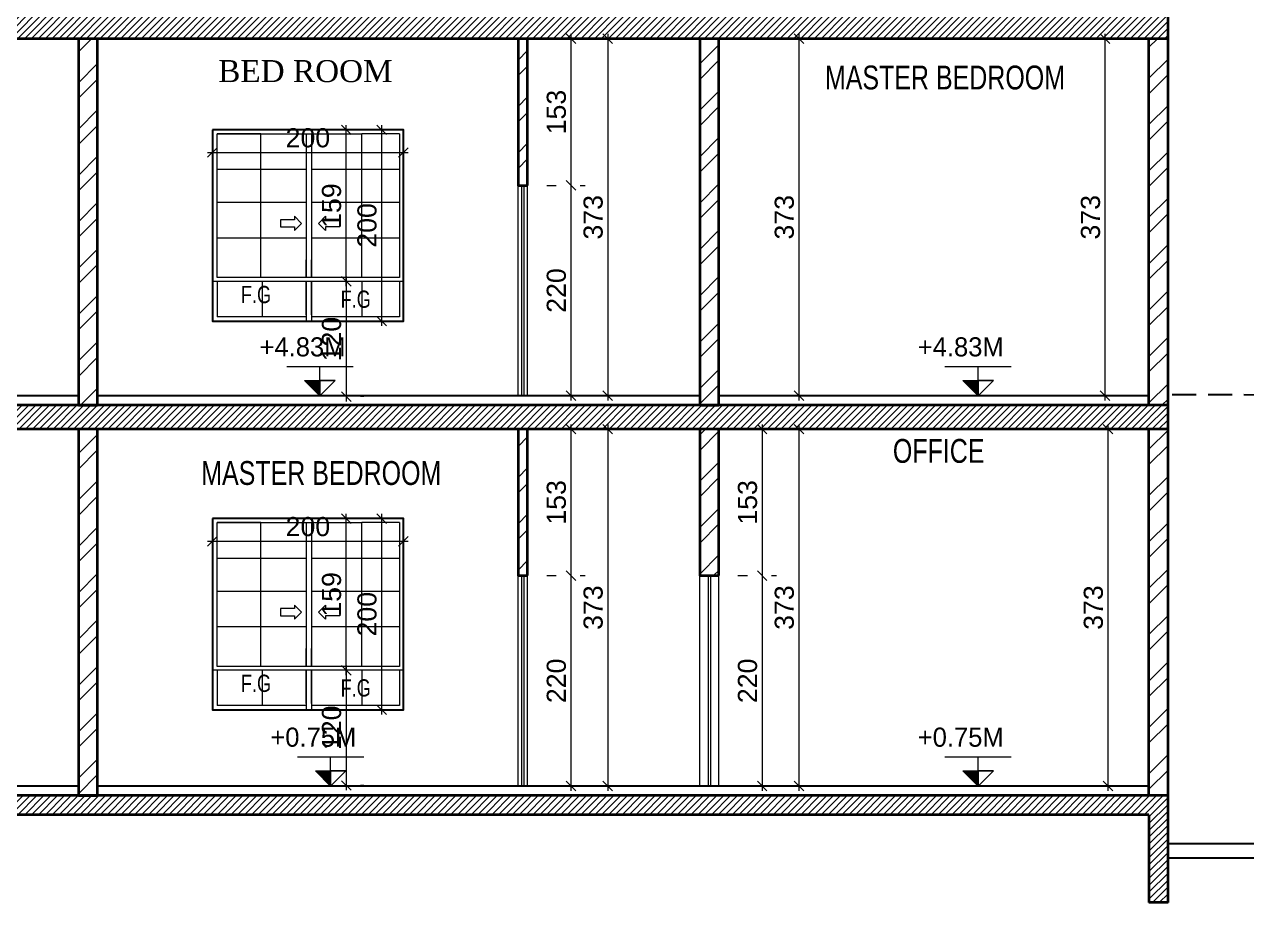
# Model space of a CAD drawing. Header units: millimetres. Extents: x -11627 to -10952, y 10244 to 10588.
# Drawn here: x -11099.62 to -11086.83, y 10456.59 to 10465.78 of the extents above; entities that cross this region are included whole.
import ezdxf

# ---------------------------------------------------------------- set-up
doc = ezdxf.new("R2010")
doc.units = ezdxf.units.MM
doc.header["$PDMODE"] = 35
doc.linetypes.add('DOT', pattern=[0.25, 0, -0.25])
doc.linetypes.add('HIDDEN', pattern=[0.375, 0.25, -0.125])
doc.layers.get('0').update_dxf_attribs({"lineweight": 5})
doc.layers.get('DEFPOINTS').update_dxf_attribs({"lineweight": 5})
for name, color, linetype in [('A-ARROW', 1, 'Continuous'), ('A-ELEV 01', 7, 'Continuous'), ('A-ELEV MOULDING', 15, 'Continuous'), ('A-ELEV WINDOW', 150, 'Continuous'), ('A-OUTER DIMENSION', 52, 'Continuous'), ('A-REFLECT UP', 8, 'HIDDEN'), ('A-ROAD', 43, 'Continuous')]:
    doc.layers.add(name, color=color, linetype=linetype)
for name, color, linetype, lineweight in [('A-GEN DIMS INTERNAL', 86, 'Continuous', 5), ('A-LEVEL TAG', 23, 'Continuous', 9), ('A-TEXT', 3, 'Continuous', 13), ('DOORS', 30, 'Continuous', 9), ('HATCH', 8, 'Continuous', 0), ('WALLS', 4, 'Continuous', 35)]:
    doc.layers.add(name, color=color, linetype=linetype, lineweight=lineweight)
doc.styles.add('EUROROMAN', font='eur_____.pfb', dxfattribs={"width": 0.8, "height": 0.2})
doc.styles.add('GROUND FLOOR XREF - option 3$0$STYLE1', font='arial.ttf', dxfattribs={"height": 0.2})
doc.styles.add('SIMPLEX', font='romans.shx', dxfattribs={"width": 0.75})
doc.styles.add('STYLE2', font='times.ttf', dxfattribs={"height": 0.25})
doc.dimstyles.new('D100', dxfattribs={"dimtxt": 0.2, "dimasz": 0.1, "dimexe": 0.18, "dimexo": 0.0625, "dimgap": 0.1, "dimtad": 1, "dimzin": 0, "dimdsep": 46, "dimtxsty": 'SIMPLEX', "dimblk": 'DOT1', "dimcen": 0.1, "dimse1": 1, "dimse2": 1, "dimclrd": 256, "dimclre": 256, "dimclrt": 256, "dimadec": 0, "dimazin": 0, "dimtfac": 5, "dimtix": 1, "dimtmove": 2, "dimatfit": 3, "dimfxl": 1, "dimtolj": 1, "dimtzin": 0, "dimlwd": -1, "dimlwe": -1, "dimarcsym": 0})
doc.dimstyles.new('DIM 100', dxfattribs={"dimtxt": 0.2, "dimasz": 0.1, "dimexe": 0.15, "dimexo": 0.2, "dimgap": 0.05, "dimtad": 1, "dimdec": 0, "dimlfac": 100, "dimzin": 1, "dimdsep": 46, "dimtxsty": 'GROUND FLOOR XREF - option 3$0$STYLE1', "dimblk": 'OBLIQUE', "dimcen": 0.02, "dimdle": 0.05, "dimclrd": 256, "dimclre": 6, "dimclrt": 3, "dimadec": 1, "dimazin": 0, "dimtfac": 0.9, "dimtdec": 0, "dimtix": 1, "dimtofl": 0, "dimtmove": 2, "dimatfit": 3, "dimldrblk": 'ARCHTICK', "dimfxl": 1, "dimtolj": 1, "dimtzin": 12, "dimlwd": -1, "dimlwe": -1, "dimarcsym": 0})

# ---------------------------------------------------------------- blocks, each defined once
blk = doc.blocks.new('DOT1')
at = {"color": 0}
for p, q in [((0, -2), (0, 2)), ((-2, 0), (2, 0))]:
    blk.add_line(p, q, dxfattribs=at)
blk.add_circle((0, 0), 0.54, dxfattribs=at)
blk = doc.blocks.new('*D329')
at = {"layer": 'A-OUTER DIMENSION', "transparency": 16777216}
blk.add_line((-11083.047, 10470.624), (-11083.047, 10457.163), dxfattribs=at)
at = {"layer": 'DEFPOINTS', "color": 0, "transparency": 16777216}
for p in [(-11089.021, 10470.724, 0), (-11086.694, 10457.063), (-11083.047, 10457.063)]:
    blk.add_point(p, dxfattribs=at)
at = {"layer": 'A-OUTER DIMENSION', "transparency": 16777216, "xscale": 0.1, "yscale": 0.1, "zscale": 0.1}
for p, rotation in [((-11083.047, 10470.724), 90), ((-11083.047, 10457.063), 270)]:
    blk.add_blockref('DOT1', p, dxfattribs=dict(at, rotation=rotation))
at = {"layer": 'A-OUTER DIMENSION', "transparency": 16777216, "insert": (-11082.826, 10464.284), "char_height": 0.2, "attachment_point": 5, "rotation": 90, "style": 'SIMPLEX'}
blk.add_mtext('\\A1;13.66', dxfattribs=at)
blk = doc.blocks.new('_Oblique')
at = {"color": 0, "linetype": 'ByBlock', "lineweight": -2}
blk.add_line((-0.5, -0.5), (0.5, 0.5), dxfattribs=at)
blk = doc.blocks.new('*D338')
at = {"layer": 'A-GEN DIMS INTERNAL', "transparency": 16777216}
blk.add_line((-11088.28, 10461.595), (-11088.28, 10457.763), dxfattribs=at)
at = {"layer": 'A-GEN DIMS INTERNAL', "color": 6, "linetype": 'DOT', "transparency": 16777216}
for p, q in [((-11088.369, 10461.545), (-11088.43, 10461.545)), ((-11088.369, 10457.813), (-11088.43, 10457.813))]:
    blk.add_line(p, q, dxfattribs=at)
at = {"layer": 'DEFPOINTS', "color": 0, "transparency": 16777216}
for p in [(-11088.169, 10461.545, 0.02), (-11088.28, 10457.813), (-11088.169, 10457.813, 0.027)]:
    blk.add_point(p, dxfattribs=at)
at = {"layer": 'A-GEN DIMS INTERNAL', "transparency": 16777216, "xscale": 0.1, "yscale": 0.1, "zscale": 0.1}
for p, rotation in [((-11088.28, 10461.545), 90), ((-11088.28, 10457.813), 270)]:
    blk.add_blockref('_Oblique', p, dxfattribs=dict(at, rotation=rotation))
at = {"layer": 'A-GEN DIMS INTERNAL', "color": 3, "transparency": 16777216, "insert": (-11088.432, 10459.679), "char_height": 0.2, "attachment_point": 5, "rotation": 90, "style": 'GROUND FLOOR XREF - option 3$0$STYLE1'}
blk.add_mtext('\\A1;373', dxfattribs=at)
blk = doc.blocks.new('_ArchTick')
at = {"color": 0, "linetype": 'ByBlock', "const_width": 0.15}
blk.add_lwpolyline([(-0.5, -0.5), (0.5, 0.5)], dxfattribs=at)
blk = doc.blocks.new('LVL')
for p, q in [((-0.627, 0.301), (0.066, 0.301)), ((-0.28, 0), (-0.28, 0.301)), ((-0.121, 0.159), (-0.44, 0.159)), ((-0.28, 0), (-0.44, 0.159)), ((-0.28, 0), (-0.121, 0.159))]:
    blk.add_line(p, q)
blk.add_lwpolyline([(-0.44, 0.159), (-0.28, 0.159), (-0.28, 0), (-0.44, 0.159)])
blk.add_solid([(-0.121, 0.159), (-0.28, 0.159), (-0.28, 0)])
blk = doc.blocks.new('*D339')
at = {"layer": 'A-GEN DIMS INTERNAL', "color": 6, "linetype": 'DOT', "transparency": 16777216}
for p, q in [((-11088.051, 10465.628), (-11088.46, 10465.628)), ((-11088.051, 10461.895), (-11088.46, 10461.895))]:
    blk.add_line(p, q, dxfattribs=at)
at = {"layer": 'A-GEN DIMS INTERNAL', "transparency": 16777216}
blk.add_line((-11088.31, 10461.845), (-11088.31, 10465.678), dxfattribs=at)
at = {"layer": 'DEFPOINTS', "color": 0, "transparency": 16777216}
for p in [(-11088.31, 10465.628), (-11087.851, 10465.628, -0.013), (-11087.851, 10461.895, -0.006)]:
    blk.add_point(p, dxfattribs=at)
at = {"layer": 'A-GEN DIMS INTERNAL', "transparency": 16777216, "xscale": 0.1, "yscale": 0.1, "zscale": 0.1}
for p, rotation in [((-11088.31, 10465.628), 90), ((-11088.31, 10461.895), 270)]:
    blk.add_blockref('_Oblique', p, dxfattribs=dict(at, rotation=rotation))
at = {"layer": 'A-GEN DIMS INTERNAL', "color": 3, "transparency": 16777216, "insert": (-11088.462, 10463.761), "char_height": 0.2, "attachment_point": 5, "rotation": 90, "style": 'GROUND FLOOR XREF - option 3$0$STYLE1'}
blk.add_mtext('\\A1;373', dxfattribs=at)
blk = doc.blocks.new('*D340')
at = {"layer": 'A-GEN DIMS INTERNAL', "transparency": 16777216}
blk.add_line((-11093.898, 10461.595), (-11093.898, 10459.963), dxfattribs=at)
at = {"layer": 'A-GEN DIMS INTERNAL', "color": 6, "linetype": 'DOT', "transparency": 16777216}
for p, q in [((-11094.151, 10461.545), (-11093.748, 10461.545)), ((-11094.151, 10460.013), (-11093.748, 10460.013))]:
    blk.add_line(p, q, dxfattribs=at)
at = {"layer": 'DEFPOINTS', "color": 0, "transparency": 16777216}
for p in [(-11094.351, 10461.545), (-11094.351, 10460.013), (-11093.898, 10460.013)]:
    blk.add_point(p, dxfattribs=at)
at = {"layer": 'A-GEN DIMS INTERNAL', "transparency": 16777216, "xscale": 0.1, "yscale": 0.1, "zscale": 0.1}
for p, rotation in [((-11093.898, 10461.545), 90), ((-11093.898, 10460.013), 270)]:
    blk.add_blockref('_Oblique', p, dxfattribs=dict(at, rotation=rotation))
at = {"layer": 'A-GEN DIMS INTERNAL', "color": 3, "transparency": 16777216, "insert": (-11094.05, 10460.779), "char_height": 0.2, "attachment_point": 5, "rotation": 90, "style": 'GROUND FLOOR XREF - option 3$0$STYLE1'}
blk.add_mtext('\\A1;153', dxfattribs=at)
blk = doc.blocks.new('*D341')
at = {"layer": 'A-GEN DIMS INTERNAL', "transparency": 16777216}
blk.add_line((-11093.898, 10460.063), (-11093.898, 10457.763), dxfattribs=at)
at = {"layer": 'A-GEN DIMS INTERNAL', "color": 6, "linetype": 'DOT', "transparency": 16777216}
for p, q in [((-11094.151, 10460.013), (-11093.748, 10460.013)), ((-11094.151, 10457.813), (-11093.748, 10457.813))]:
    blk.add_line(p, q, dxfattribs=at)
at = {"layer": 'DEFPOINTS', "color": 0, "transparency": 16777216}
for p in [(-11094.351, 10460.013), (-11094.351, 10457.813), (-11093.898, 10457.813)]:
    blk.add_point(p, dxfattribs=at)
at = {"layer": 'A-GEN DIMS INTERNAL', "transparency": 16777216, "xscale": 0.1, "yscale": 0.1, "zscale": 0.1}
for p, rotation in [((-11093.898, 10460.013), 90), ((-11093.898, 10457.813), 270)]:
    blk.add_blockref('_Oblique', p, dxfattribs=dict(at, rotation=rotation))
at = {"layer": 'A-GEN DIMS INTERNAL', "color": 3, "transparency": 16777216, "insert": (-11094.05, 10458.913), "char_height": 0.2, "attachment_point": 5, "rotation": 90, "style": 'GROUND FLOOR XREF - option 3$0$STYLE1'}
blk.add_mtext('\\A1;220', dxfattribs=at)
blk = doc.blocks.new('*D342')
at = {"layer": 'A-GEN DIMS INTERNAL', "transparency": 16777216}
blk.add_line((-11093.513, 10461.595), (-11093.513, 10457.763), dxfattribs=at)
at = {"layer": 'A-GEN DIMS INTERNAL', "color": 6, "linetype": 'DOT', "transparency": 16777216}
for p, q in [((-11093.621, 10461.545), (-11093.663, 10461.545)), ((-11093.621, 10457.813), (-11093.663, 10457.813))]:
    blk.add_line(p, q, dxfattribs=at)
at = {"layer": 'DEFPOINTS', "color": 0, "transparency": 16777216}
for p in [(-11093.421, 10461.545, -0.013), (-11093.513, 10457.813), (-11093.421, 10457.813, -0.006)]:
    blk.add_point(p, dxfattribs=at)
at = {"layer": 'A-GEN DIMS INTERNAL', "transparency": 16777216, "xscale": 0.1, "yscale": 0.1, "zscale": 0.1}
for p, rotation in [((-11093.513, 10461.545), 90), ((-11093.513, 10457.813), 270)]:
    blk.add_blockref('_Oblique', p, dxfattribs=dict(at, rotation=rotation))
at = {"layer": 'A-GEN DIMS INTERNAL', "color": 3, "transparency": 16777216, "insert": (-11093.665, 10459.679), "char_height": 0.2, "attachment_point": 5, "rotation": 90, "style": 'GROUND FLOOR XREF - option 3$0$STYLE1'}
blk.add_mtext('\\A1;373', dxfattribs=at)
blk = doc.blocks.new('*D349')
at = {"layer": 'A-GEN DIMS INTERNAL', "color": 6, "linetype": 'DOT', "transparency": 16777216}
for p, q in [((-11094.151, 10465.628), (-11093.748, 10465.628)), ((-11094.151, 10464.095), (-11093.748, 10464.095))]:
    blk.add_line(p, q, dxfattribs=at)
at = {"layer": 'A-GEN DIMS INTERNAL', "transparency": 16777216}
blk.add_line((-11093.898, 10465.678), (-11093.898, 10464.045), dxfattribs=at)
at = {"layer": 'DEFPOINTS', "color": 0, "transparency": 16777216}
for p in [(-11094.351, 10465.628), (-11094.351, 10464.095), (-11093.898, 10464.095)]:
    blk.add_point(p, dxfattribs=at)
at = {"layer": 'A-GEN DIMS INTERNAL', "transparency": 16777216, "xscale": 0.1, "yscale": 0.1, "zscale": 0.1}
for p, rotation in [((-11093.898, 10465.628), 90), ((-11093.898, 10464.095), 270)]:
    blk.add_blockref('_Oblique', p, dxfattribs=dict(at, rotation=rotation))
at = {"layer": 'A-GEN DIMS INTERNAL', "color": 3, "transparency": 16777216, "insert": (-11094.05, 10464.861), "char_height": 0.2, "attachment_point": 5, "rotation": 90, "style": 'GROUND FLOOR XREF - option 3$0$STYLE1'}
blk.add_mtext('\\A1;153', dxfattribs=at)
blk = doc.blocks.new('*D350')
at = {"layer": 'A-GEN DIMS INTERNAL', "transparency": 16777216}
blk.add_line((-11093.898, 10464.145), (-11093.898, 10461.845), dxfattribs=at)
at = {"layer": 'A-GEN DIMS INTERNAL', "color": 6, "linetype": 'DOT', "transparency": 16777216}
for p, q in [((-11094.151, 10464.095), (-11093.748, 10464.095)), ((-11094.151, 10461.895), (-11093.748, 10461.895))]:
    blk.add_line(p, q, dxfattribs=at)
at = {"layer": 'DEFPOINTS', "color": 0, "transparency": 16777216}
for p in [(-11094.351, 10464.095), (-11094.351, 10461.895), (-11093.898, 10461.895)]:
    blk.add_point(p, dxfattribs=at)
at = {"layer": 'A-GEN DIMS INTERNAL', "transparency": 16777216, "xscale": 0.1, "yscale": 0.1, "zscale": 0.1}
for p, rotation in [((-11093.898, 10464.095), 90), ((-11093.898, 10461.895), 270)]:
    blk.add_blockref('_Oblique', p, dxfattribs=dict(at, rotation=rotation))
at = {"layer": 'A-GEN DIMS INTERNAL', "color": 3, "transparency": 16777216, "insert": (-11094.05, 10462.995), "char_height": 0.2, "attachment_point": 5, "rotation": 90, "style": 'GROUND FLOOR XREF - option 3$0$STYLE1'}
blk.add_mtext('\\A1;220', dxfattribs=at)
blk = doc.blocks.new('*D351')
at = {"layer": 'A-GEN DIMS INTERNAL', "color": 6, "linetype": 'DOT', "transparency": 16777216}
for p, q in [((-11093.621, 10465.628), (-11093.663, 10465.628)), ((-11093.621, 10461.895), (-11093.663, 10461.895))]:
    blk.add_line(p, q, dxfattribs=at)
at = {"layer": 'A-GEN DIMS INTERNAL', "transparency": 16777216}
blk.add_line((-11093.513, 10465.678), (-11093.513, 10461.845), dxfattribs=at)
at = {"layer": 'DEFPOINTS', "color": 0, "transparency": 16777216}
for p in [(-11093.421, 10465.628, -0.013), (-11093.513, 10461.895), (-11093.421, 10461.895, -0.006)]:
    blk.add_point(p, dxfattribs=at)
at = {"layer": 'A-GEN DIMS INTERNAL', "transparency": 16777216, "xscale": 0.1, "yscale": 0.1, "zscale": 0.1}
for p, rotation in [((-11093.513, 10465.628), 90), ((-11093.513, 10461.895), 270)]:
    blk.add_blockref('_Oblique', p, dxfattribs=dict(at, rotation=rotation))
at = {"layer": 'A-GEN DIMS INTERNAL', "color": 3, "transparency": 16777216, "insert": (-11093.665, 10463.761), "char_height": 0.2, "attachment_point": 5, "rotation": 90, "style": 'GROUND FLOOR XREF - option 3$0$STYLE1'}
blk.add_mtext('\\A1;373', dxfattribs=at)
blk = doc.blocks.new('*D352')
at = {"layer": 'A-GEN DIMS INTERNAL', "transparency": 16777216}
blk.add_line((-11091.898, 10461.595), (-11091.898, 10459.963), dxfattribs=at)
at = {"layer": 'A-GEN DIMS INTERNAL', "color": 6, "linetype": 'DOT', "transparency": 16777216}
for p, q in [((-11092.151, 10461.545), (-11091.748, 10461.545)), ((-11092.151, 10460.013), (-11091.748, 10460.013))]:
    blk.add_line(p, q, dxfattribs=at)
at = {"layer": 'DEFPOINTS', "color": 0, "transparency": 16777216}
for p in [(-11092.351, 10461.545), (-11092.351, 10460.013), (-11091.898, 10460.013)]:
    blk.add_point(p, dxfattribs=at)
at = {"layer": 'A-GEN DIMS INTERNAL', "transparency": 16777216, "xscale": 0.1, "yscale": 0.1, "zscale": 0.1}
for p, rotation in [((-11091.898, 10461.545), 90), ((-11091.898, 10460.013), 270)]:
    blk.add_blockref('_Oblique', p, dxfattribs=dict(at, rotation=rotation))
at = {"layer": 'A-GEN DIMS INTERNAL', "color": 3, "transparency": 16777216, "insert": (-11092.05, 10460.779), "char_height": 0.2, "attachment_point": 5, "rotation": 90, "style": 'GROUND FLOOR XREF - option 3$0$STYLE1'}
blk.add_mtext('\\A1;153', dxfattribs=at)
blk = doc.blocks.new('*D353')
at = {"layer": 'A-GEN DIMS INTERNAL', "transparency": 16777216}
blk.add_line((-11091.898, 10460.063), (-11091.898, 10457.763), dxfattribs=at)
at = {"layer": 'A-GEN DIMS INTERNAL', "color": 6, "linetype": 'DOT', "transparency": 16777216}
for p, q in [((-11092.151, 10460.013), (-11091.748, 10460.013)), ((-11092.151, 10457.813), (-11091.748, 10457.813))]:
    blk.add_line(p, q, dxfattribs=at)
at = {"layer": 'DEFPOINTS', "color": 0, "transparency": 16777216}
for p in [(-11092.351, 10460.013), (-11092.351, 10457.813), (-11091.898, 10457.813)]:
    blk.add_point(p, dxfattribs=at)
at = {"layer": 'A-GEN DIMS INTERNAL', "transparency": 16777216, "xscale": 0.1, "yscale": 0.1, "zscale": 0.1}
for p, rotation in [((-11091.898, 10460.013), 90), ((-11091.898, 10457.813), 270)]:
    blk.add_blockref('_Oblique', p, dxfattribs=dict(at, rotation=rotation))
at = {"layer": 'A-GEN DIMS INTERNAL', "color": 3, "transparency": 16777216, "insert": (-11092.05, 10458.913), "char_height": 0.2, "attachment_point": 5, "rotation": 90, "style": 'GROUND FLOOR XREF - option 3$0$STYLE1'}
blk.add_mtext('\\A1;220', dxfattribs=at)
blk = doc.blocks.new('*D354')
at = {"layer": 'A-GEN DIMS INTERNAL', "transparency": 16777216}
blk.add_line((-11091.513, 10461.595), (-11091.513, 10457.763), dxfattribs=at)
at = {"layer": 'A-GEN DIMS INTERNAL', "color": 6, "linetype": 'DOT', "transparency": 16777216}
for p, q in [((-11091.621, 10461.545), (-11091.663, 10461.545)), ((-11091.621, 10457.813), (-11091.663, 10457.813))]:
    blk.add_line(p, q, dxfattribs=at)
at = {"layer": 'DEFPOINTS', "color": 0, "transparency": 16777216}
for p in [(-11091.421, 10461.545, -0.013), (-11091.513, 10457.813), (-11091.421, 10457.813, -0.006)]:
    blk.add_point(p, dxfattribs=at)
at = {"layer": 'A-GEN DIMS INTERNAL', "transparency": 16777216, "xscale": 0.1, "yscale": 0.1, "zscale": 0.1}
for p, rotation in [((-11091.513, 10461.545), 90), ((-11091.513, 10457.813), 270)]:
    blk.add_blockref('_Oblique', p, dxfattribs=dict(at, rotation=rotation))
at = {"layer": 'A-GEN DIMS INTERNAL', "color": 3, "transparency": 16777216, "insert": (-11091.665, 10459.679), "char_height": 0.2, "attachment_point": 5, "rotation": 90, "style": 'GROUND FLOOR XREF - option 3$0$STYLE1'}
blk.add_mtext('\\A1;373', dxfattribs=at)
blk = doc.blocks.new('*D355')
at = {"layer": 'A-GEN DIMS INTERNAL', "color": 6, "linetype": 'DOT', "transparency": 16777216}
for p, q in [((-11091.621, 10465.628), (-11091.663, 10465.628)), ((-11091.621, 10461.895), (-11091.663, 10461.895))]:
    blk.add_line(p, q, dxfattribs=at)
at = {"layer": 'A-GEN DIMS INTERNAL', "transparency": 16777216}
blk.add_line((-11091.513, 10465.678), (-11091.513, 10461.845), dxfattribs=at)
at = {"layer": 'DEFPOINTS', "color": 0, "transparency": 16777216}
for p in [(-11091.421, 10465.628, -0.013), (-11091.513, 10461.895), (-11091.421, 10461.895, -0.006)]:
    blk.add_point(p, dxfattribs=at)
at = {"layer": 'A-GEN DIMS INTERNAL', "transparency": 16777216, "xscale": 0.1, "yscale": 0.1, "zscale": 0.1}
for p, rotation in [((-11091.513, 10465.628), 90), ((-11091.513, 10461.895), 270)]:
    blk.add_blockref('_Oblique', p, dxfattribs=dict(at, rotation=rotation))
at = {"layer": 'A-GEN DIMS INTERNAL', "color": 3, "transparency": 16777216, "insert": (-11091.665, 10463.761), "char_height": 0.2, "attachment_point": 5, "rotation": 90, "style": 'GROUND FLOOR XREF - option 3$0$STYLE1'}
blk.add_mtext('\\A1;373', dxfattribs=at)
blk = doc.blocks.new('*D378')
at = {"layer": 'A-GEN DIMS INTERNAL', "color": 6, "linetype": 'DOT', "transparency": 16777216}
for p, q in [((-11095.851, 10464.676), (-11096.029, 10464.676)), ((-11095.851, 10462.675), (-11096.029, 10462.675))]:
    blk.add_line(p, q, dxfattribs=at)
at = {"layer": 'A-GEN DIMS INTERNAL', "transparency": 16777216}
blk.add_line((-11095.879, 10464.726), (-11095.879, 10462.625), dxfattribs=at)
at = {"layer": 'DEFPOINTS', "color": 0, "transparency": 16777216}
for p in [(-11095.651, 10464.676, 5.556), (-11095.879, 10462.675), (-11095.651, 10462.675, 5.556)]:
    blk.add_point(p, dxfattribs=at)
at = {"layer": 'A-GEN DIMS INTERNAL', "transparency": 16777216, "xscale": 0.1, "yscale": 0.1, "zscale": 0.1}
for p, rotation in [((-11095.879, 10464.676), 90), ((-11095.879, 10462.675), 270)]:
    blk.add_blockref('_Oblique', p, dxfattribs=dict(at, rotation=rotation))
at = {"layer": 'A-GEN DIMS INTERNAL', "color": 3, "transparency": 16777216, "insert": (-11096.031, 10463.676), "char_height": 0.2, "attachment_point": 5, "rotation": 90, "style": 'GROUND FLOOR XREF - option 3$0$STYLE1'}
blk.add_mtext('\\A1;200', dxfattribs=at)
blk = doc.blocks.new('*D379')
at = {"layer": 'A-GEN DIMS INTERNAL', "transparency": 16777216}
blk.add_line((-11096.249, 10463.14), (-11096.249, 10461.835), dxfattribs=at)
at = {"layer": 'A-GEN DIMS INTERNAL', "color": 6, "linetype": 'DOT', "transparency": 16777216}
for p, q in [((-11096.068, 10463.09), (-11096.099, 10463.09)), ((-11096.065, 10461.885), (-11096.099, 10461.885))]:
    blk.add_line(p, q, dxfattribs=at)
at = {"layer": 'DEFPOINTS', "color": 0, "transparency": 16777216}
for p in [(-11096.268, 10463.09, 5.556), (-11096.265, 10461.885, -0.006), (-11096.249, 10461.885)]:
    blk.add_point(p, dxfattribs=at)
at = {"layer": 'A-GEN DIMS INTERNAL', "transparency": 16777216, "xscale": 0.1, "yscale": 0.1, "zscale": 0.1}
for p, rotation in [((-11096.249, 10463.09), 90), ((-11096.249, 10461.885), 270)]:
    blk.add_blockref('_Oblique', p, dxfattribs=dict(at, rotation=rotation))
at = {"layer": 'A-GEN DIMS INTERNAL', "color": 3, "transparency": 16777216, "insert": (-11096.402, 10462.487), "char_height": 0.2, "attachment_point": 5, "rotation": 90, "style": 'GROUND FLOOR XREF - option 3$0$STYLE1'}
blk.add_mtext('\\A1;120', dxfattribs=at)
blk = doc.blocks.new('*D368')
at = {"layer": 'A-GEN DIMS INTERNAL', "transparency": 16777216}
blk.add_line((-11097.699, 10464.439), (-11095.601, 10464.439), dxfattribs=at)
at = {"layer": 'A-GEN DIMS INTERNAL', "color": 6, "linetype": 'DOT', "transparency": 16777216}
for p, q in [((-11097.649, 10464.476), (-11097.649, 10464.289)), ((-11095.651, 10464.476), (-11095.651, 10464.289))]:
    blk.add_line(p, q, dxfattribs=at)
at = {"layer": 'DEFPOINTS', "color": 0, "transparency": 16777216}
for p in [(-11097.649, 10464.676), (-11095.651, 10464.676), (-11095.651, 10464.439)]:
    blk.add_point(p, dxfattribs=at)
at = {"layer": 'A-GEN DIMS INTERNAL', "transparency": 16777216, "xscale": 0.1, "yscale": 0.1, "zscale": 0.1, "rotation": 180}
blk.add_blockref('_Oblique', (-11097.649, 10464.439), dxfattribs=at)
at = {"layer": 'A-GEN DIMS INTERNAL', "transparency": 16777216, "xscale": 0.1, "yscale": 0.1, "zscale": 0.1}
blk.add_blockref('_Oblique', (-11095.651, 10464.439), dxfattribs=at)
at = {"layer": 'A-GEN DIMS INTERNAL', "color": 3, "transparency": 16777216, "insert": (-11096.65, 10464.591), "char_height": 0.2, "attachment_point": 5, "style": 'GROUND FLOOR XREF - option 3$0$STYLE1'}
blk.add_mtext('\\A1;200', dxfattribs=at)
blk = doc.blocks.new('*D369')
at = {"layer": 'A-GEN DIMS INTERNAL', "transparency": 16777216}
blk.add_line((-11096.249, 10463.04), (-11096.249, 10464.726), dxfattribs=at)
at = {"layer": 'A-GEN DIMS INTERNAL', "color": 6, "linetype": 'DOT', "transparency": 16777216}
for p, q in [((-11096.049, 10464.676), (-11096.099, 10464.676)), ((-11096.049, 10463.09), (-11096.099, 10463.09))]:
    blk.add_line(p, q, dxfattribs=at)
at = {"layer": 'DEFPOINTS', "color": 0, "transparency": 16777216}
for p in [(-11096.249, 10464.676), (-11096.249, 10464.676), (-11096.249, 10463.09, -5.556)]:
    blk.add_point(p, dxfattribs=at)
at = {"layer": 'A-GEN DIMS INTERNAL', "transparency": 16777216, "xscale": 0.1, "yscale": 0.1, "zscale": 0.1}
for p, rotation in [((-11096.249, 10464.676), 90), ((-11096.249, 10463.09), 270)]:
    blk.add_blockref('_Oblique', p, dxfattribs=dict(at, rotation=rotation))
at = {"layer": 'A-GEN DIMS INTERNAL', "color": 3, "transparency": 16777216, "insert": (-11096.402, 10463.883), "char_height": 0.2, "attachment_point": 5, "rotation": 90, "style": 'GROUND FLOOR XREF - option 3$0$STYLE1'}
blk.add_mtext('\\A1;159', dxfattribs=at)
blk = doc.blocks.new('*D370')
at = {"layer": 'A-GEN DIMS INTERNAL', "color": 6, "linetype": 'DOT', "transparency": 16777216}
for p, q in [((-11095.851, 10460.61), (-11096.029, 10460.61)), ((-11095.851, 10458.61), (-11096.029, 10458.61))]:
    blk.add_line(p, q, dxfattribs=at)
at = {"layer": 'A-GEN DIMS INTERNAL', "transparency": 16777216}
blk.add_line((-11095.879, 10460.66), (-11095.879, 10458.56), dxfattribs=at)
at = {"layer": 'DEFPOINTS', "color": 0, "transparency": 16777216}
for p in [(-11095.651, 10460.61, 5.556), (-11095.879, 10458.61), (-11095.651, 10458.61, 5.556)]:
    blk.add_point(p, dxfattribs=at)
at = {"layer": 'A-GEN DIMS INTERNAL', "transparency": 16777216, "xscale": 0.1, "yscale": 0.1, "zscale": 0.1}
for p, rotation in [((-11095.879, 10460.61), 90), ((-11095.879, 10458.61), 270)]:
    blk.add_blockref('_Oblique', p, dxfattribs=dict(at, rotation=rotation))
at = {"layer": 'A-GEN DIMS INTERNAL', "color": 3, "transparency": 16777216, "insert": (-11096.031, 10459.61), "char_height": 0.2, "attachment_point": 5, "rotation": 90, "style": 'GROUND FLOOR XREF - option 3$0$STYLE1'}
blk.add_mtext('\\A1;200', dxfattribs=at)
blk = doc.blocks.new('*D371')
at = {"layer": 'A-GEN DIMS INTERNAL', "transparency": 16777216}
blk.add_line((-11096.249, 10459.074), (-11096.249, 10457.769), dxfattribs=at)
at = {"layer": 'A-GEN DIMS INTERNAL', "color": 6, "linetype": 'DOT', "transparency": 16777216}
for p, q in [((-11096.068, 10459.024), (-11096.099, 10459.024)), ((-11096.065, 10457.819), (-11096.099, 10457.819))]:
    blk.add_line(p, q, dxfattribs=at)
at = {"layer": 'DEFPOINTS', "color": 0, "transparency": 16777216}
for p in [(-11096.268, 10459.024, 5.556), (-11096.265, 10457.819, -0.006), (-11096.249, 10457.819)]:
    blk.add_point(p, dxfattribs=at)
at = {"layer": 'A-GEN DIMS INTERNAL', "transparency": 16777216, "xscale": 0.1, "yscale": 0.1, "zscale": 0.1}
for p, rotation in [((-11096.249, 10459.024), 90), ((-11096.249, 10457.819), 270)]:
    blk.add_blockref('_Oblique', p, dxfattribs=dict(at, rotation=rotation))
at = {"layer": 'A-GEN DIMS INTERNAL', "color": 3, "transparency": 16777216, "insert": (-11096.402, 10458.422), "char_height": 0.2, "attachment_point": 5, "rotation": 90, "style": 'GROUND FLOOR XREF - option 3$0$STYLE1'}
blk.add_mtext('\\A1;120', dxfattribs=at)
blk = doc.blocks.new('*D372')
at = {"layer": 'A-GEN DIMS INTERNAL', "transparency": 16777216}
blk.add_line((-11097.699, 10460.373), (-11095.601, 10460.373), dxfattribs=at)
at = {"layer": 'A-GEN DIMS INTERNAL', "color": 6, "linetype": 'DOT', "transparency": 16777216}
for p, q in [((-11097.649, 10460.41), (-11097.649, 10460.223)), ((-11095.651, 10460.41), (-11095.651, 10460.223))]:
    blk.add_line(p, q, dxfattribs=at)
at = {"layer": 'DEFPOINTS', "color": 0, "transparency": 16777216}
for p in [(-11097.649, 10460.61), (-11095.651, 10460.61), (-11095.651, 10460.373)]:
    blk.add_point(p, dxfattribs=at)
at = {"layer": 'A-GEN DIMS INTERNAL', "transparency": 16777216, "xscale": 0.1, "yscale": 0.1, "zscale": 0.1, "rotation": 180}
blk.add_blockref('_Oblique', (-11097.649, 10460.373), dxfattribs=at)
at = {"layer": 'A-GEN DIMS INTERNAL', "transparency": 16777216, "xscale": 0.1, "yscale": 0.1, "zscale": 0.1}
blk.add_blockref('_Oblique', (-11095.651, 10460.373), dxfattribs=at)
at = {"layer": 'A-GEN DIMS INTERNAL', "color": 3, "transparency": 16777216, "insert": (-11096.65, 10460.525), "char_height": 0.2, "attachment_point": 5, "style": 'GROUND FLOOR XREF - option 3$0$STYLE1'}
blk.add_mtext('\\A1;200', dxfattribs=at)
blk = doc.blocks.new('*D373')
at = {"layer": 'A-GEN DIMS INTERNAL', "transparency": 16777216}
blk.add_line((-11096.249, 10458.974), (-11096.249, 10460.66), dxfattribs=at)
at = {"layer": 'A-GEN DIMS INTERNAL', "color": 6, "linetype": 'DOT', "transparency": 16777216}
for p, q in [((-11096.049, 10460.61), (-11096.099, 10460.61)), ((-11096.049, 10459.024), (-11096.099, 10459.024))]:
    blk.add_line(p, q, dxfattribs=at)
at = {"layer": 'DEFPOINTS', "color": 0, "transparency": 16777216}
for p in [(-11096.249, 10460.61), (-11096.249, 10460.61), (-11096.249, 10459.024, -5.556)]:
    blk.add_point(p, dxfattribs=at)
at = {"layer": 'A-GEN DIMS INTERNAL', "transparency": 16777216, "xscale": 0.1, "yscale": 0.1, "zscale": 0.1}
for p, rotation in [((-11096.249, 10460.61), 90), ((-11096.249, 10459.024), 270)]:
    blk.add_blockref('_Oblique', p, dxfattribs=dict(at, rotation=rotation))
at = {"layer": 'A-GEN DIMS INTERNAL', "color": 3, "transparency": 16777216, "insert": (-11096.402, 10459.817), "char_height": 0.2, "attachment_point": 5, "rotation": 90, "style": 'GROUND FLOOR XREF - option 3$0$STYLE1'}
blk.add_mtext('\\A1;159', dxfattribs=at)

msp = doc.modelspace()

# ---------------------------------------------------------------- hatches: boundary and pattern name
at = {"layer": 'HATCH'}
h = msp.add_hatch(dxfattribs=at)
h.set_pattern_fill('ANSI31', color=256, scale=0.016)
h.set_pattern_definition([(45, (310.66424, 120.26744), (-0.03592102448, 0.03592102448), [])])
h.paths.add_polyline_path([(-11087.651, 10469.074), (-11087.651, 10469.424), (-11099.051, 10469.424), (-11099.051, 10469.074)])
h.paths.add_polyline_path([(-11109.851, 10461.795), (-11109.851, 10461.545), (-11087.651, 10461.545), (-11087.651, 10461.795)])
h.paths.add_polyline_path([(-11109.851, 10457.713), (-11109.851, 10457.513), (-11087.851, 10457.513), (-11087.851, 10456.594), (-11087.651, 10456.594), (-11087.651, 10457.713)])
h.paths.add_polyline_path([(-11098.851, 10465.878), (-11098.851, 10465.978), (-11109.851, 10465.978), (-11109.851, 10465.628), (-11087.651, 10465.628), (-11087.651, 10465.878)])
h = msp.add_hatch(dxfattribs=at)
h.set_pattern_fill('ANSI32', color=256, scale=0.036)
h.set_pattern_definition([(45, (310.66424, 120.26744), (-0.242466915, 0.242466915), []), (45, (310.8259, 120.26744), (-0.242466915, 0.242466915), [])])
h.paths.add_polyline_path([(-11109.651, 10457.513), (-11109.851, 10457.513), (-11109.851, 10456.594), (-11109.651, 10456.594)])
h.paths.add_polyline_path([(-11109.651, 10461.545), (-11109.851, 10461.545), (-11109.851, 10457.713), (-11109.651, 10457.713)])
h.paths.add_polyline_path([(-11109.851, 10461.795), (-11109.651, 10461.795), (-11109.651, 10465.628), (-11109.851, 10465.628)])
h.paths.add_polyline_path([(-11098.851, 10465.628), (-11099.051, 10465.628), (-11099.051, 10461.795), (-11098.851, 10461.795)])
h.paths.add_polyline_path([(-11099.051, 10465.978), (-11098.851, 10465.978), (-11098.851, 10468.073), (-11099.051, 10468.073)])
h.paths.add_polyline_path([(-11098.851, 10469.074), (-11099.051, 10469.074), (-11099.051, 10468.073), (-11098.851, 10468.073)])
h.paths.add_polyline_path([(-11087.651, 10468.073), (-11087.851, 10468.073), (-11087.851, 10465.878), (-11087.651, 10465.878)])
h.paths.add_polyline_path([(-11087.651, 10469.074), (-11087.851, 10469.074), (-11087.851, 10468.073), (-11087.651, 10468.073)])
h.paths.add_polyline_path([(-11087.651, 10465.628), (-11087.851, 10465.628), (-11087.851, 10461.795), (-11087.651, 10461.795)])
h.paths.add_polyline_path([(-11087.651, 10461.545), (-11087.851, 10461.545), (-11087.851, 10457.713), (-11087.651, 10457.713)])
h.paths.add_polyline_path([(-11092.551, 10460.013), (-11092.351, 10460.013), (-11092.351, 10461.545), (-11092.551, 10461.545)])
h.paths.add_polyline_path([(-11094.351, 10461.545), (-11094.451, 10461.545), (-11094.451, 10460.013), (-11094.351, 10460.013)])
h.paths.add_polyline_path([(-11092.351, 10465.628), (-11092.551, 10465.628), (-11092.551, 10461.795), (-11092.351, 10461.795)])
h.paths.add_polyline_path([(-11094.351, 10465.628), (-11094.451, 10465.628), (-11094.451, 10464.095), (-11094.351, 10464.095)])
h.paths.add_polyline_path([(-11092.351, 10469.074), (-11092.551, 10469.074), (-11092.551, 10468.271), (-11092.351, 10468.271)])
h.paths.add_polyline_path([(-11094.351, 10468.271), (-11094.351, 10469.074), (-11094.451, 10469.074), (-11094.451, 10468.271)])
h.paths.add_polyline_path([(-11099.051, 10457.713), (-11098.851, 10457.713), (-11098.851, 10461.545), (-11099.051, 10461.545)])
h.paths.add_polyline_path([(-11103.451, 10460.013), (-11103.351, 10460.013), (-11103.351, 10461.545), (-11103.451, 10461.545)])
h.paths.add_polyline_path([(-11104.951, 10460.013), (-11104.751, 10460.013), (-11104.751, 10461.545), (-11104.951, 10461.545)])
h.paths.add_polyline_path([(-11104.751, 10465.628), (-11104.951, 10465.628), (-11104.951, 10464.095), (-11104.751, 10464.095)])
h.paths.add_polyline_path([(-11103.451, 10464.095), (-11103.351, 10464.095), (-11103.351, 10465.628), (-11103.451, 10465.628)])

# ---------------------------------------------------------------- linework, layer by layer
at = {"layer": 'A-ARROW', "lineweight": 15}
for points, elevation in [([(-11096.79, 10463.623), (-11096.716, 10463.697), (-11096.79, 10463.771), (-11096.79, 10463.734), (-11096.938, 10463.734), (-11096.938, 10463.66), (-11096.79, 10463.66)], -0.011), ([(-11096.465, 10463.623), (-11096.54, 10463.697), (-11096.465, 10463.771), (-11096.465, 10463.734), (-11096.317, 10463.734), (-11096.317, 10463.66), (-11096.465, 10463.66)], -0.011), ([(-11096.79, 10459.557), (-11096.716, 10459.631), (-11096.79, 10459.705), (-11096.79, 10459.668), (-11096.938, 10459.668), (-11096.938, 10459.594), (-11096.79, 10459.594)], -0.004), ([(-11096.465, 10459.557), (-11096.54, 10459.631), (-11096.465, 10459.705), (-11096.465, 10459.668), (-11096.317, 10459.668), (-11096.317, 10459.594), (-11096.465, 10459.594)], -0.004)]:
    msp.add_lwpolyline(points, close=True, dxfattribs=dict(at, elevation=elevation))
at = {"layer": 'A-ELEV 01'}
for p, q in [((-11099.051, 10461.895, -0.006), (-11104.951, 10461.895, 0)), ((-11092.551, 10461.895, -0.006), (-11098.851, 10461.895, -0.013)), ((-11087.851, 10461.895, -0.006), (-11092.351, 10461.895, -0.006)), ((-11099.051, 10457.813), (-11104.951, 10457.813)), ((-11092.551, 10457.813, 0), (-11098.851, 10457.813, -0.006)), ((-11087.851, 10457.813), (-11092.551, 10457.813))]:
    msp.add_line(p, q, dxfattribs=at)
at = {"layer": 'A-ELEV MOULDING'}
for points, elevation in [([(-11097.649, 10464.676), (-11097.649, 10462.675), (-11095.651, 10462.675), (-11095.651, 10464.676)], -0.004), ([(-11097.649, 10460.61), (-11097.649, 10458.61), (-11095.651, 10458.61), (-11095.651, 10460.61)], 0.002)]:
    msp.add_lwpolyline(points, close=True, dxfattribs=dict(at, elevation=elevation))
at = {"layer": 'A-ELEV WINDOW', "lineweight": 15}
for p, q in [((-11097.142, 10464.634, -0.004), (-11097.599, 10464.634, -0.004)), ((-11097.142, 10463.13, -0.004), (-11097.142, 10464.634, -0.004)), ((-11096.667, 10464.634, -0.004), (-11096.667, 10463.13, -0.004)), ((-11096.667, 10464.634, -0.004), (-11096.086, 10464.634, -0.004)), ((-11096.612, 10464.634, -0.004), (-11096.612, 10463.13, -0.004)), ((-11095.691, 10464.634, -0.004), (-11096.086, 10464.634, -0.004)), ((-11096.086, 10463.14, -0.004), (-11096.086, 10464.634, -0.004)), ((-11096.667, 10464.26, -0.004), (-11097.599, 10464.26, -0.004)), ((-11095.691, 10464.26, -0.004), (-11096.612, 10464.26, -0.004)), ((-11096.667, 10463.915, -0.004), (-11097.599, 10463.915, -0.004)), ((-11095.691, 10463.915, -0.004), (-11096.612, 10463.915, -0.004)), ((-11096.667, 10463.543, -0.004), (-11097.599, 10463.543, -0.004)), ((-11095.691, 10463.543, -0.004), (-11096.612, 10463.543, -0.004)), ((-11095.645, 10463.09, -0.004), (-11097.655, 10463.09, -0.004)), ((-11097.126, 10462.721, -0.004), (-11097.126, 10463.09, -0.004)), ((-11096.667, 10463.09, -0.004), (-11096.667, 10462.675, -0.004)), ((-11096.612, 10463.09, -0.004), (-11096.612, 10462.675, -0.004)), ((-11096.083, 10462.721, -0.004), (-11096.083, 10463.09, -0.004)), ((-11096.667, 10462.721, -0.004), (-11097.599, 10462.721, -0.004)), ((-11096.667, 10462.721, -0.004), (-11097.599, 10462.721, -0.004)), ((-11096.667, 10462.675, -0.004), (-11097.599, 10462.675, -0.004)), ((-11095.691, 10462.721, -0.004), (-11096.612, 10462.721, -0.004)), ((-11097.142, 10460.568, 0.002), (-11097.599, 10460.568, 0.002)), ((-11097.142, 10459.064, 0.002), (-11097.142, 10460.568, 0.002)), ((-11096.667, 10460.568, 0.002), (-11096.667, 10459.064, 0.002)), ((-11096.667, 10460.568, 0.002), (-11096.086, 10460.568, 0.002)), ((-11096.612, 10460.568, 0.002), (-11096.612, 10459.064, 0.002)), ((-11095.691, 10460.568, 0.002), (-11096.086, 10460.568, 0.002)), ((-11096.086, 10459.074, 0.002), (-11096.086, 10460.568, 0.002)), ((-11096.667, 10460.194, 0.002), (-11097.599, 10460.194, 0.002)), ((-11095.691, 10460.194, 0.002), (-11096.612, 10460.194, 0.002)), ((-11096.667, 10459.849, 0.002), (-11097.599, 10459.849, 0.002)), ((-11095.691, 10459.849, 0.002), (-11096.612, 10459.849, 0.002)), ((-11096.667, 10459.477, 0.002), (-11097.599, 10459.477, 0.002)), ((-11095.691, 10459.477, 0.002), (-11096.612, 10459.477, 0.002)), ((-11095.645, 10459.024, 0.002), (-11097.655, 10459.024, 0.002)), ((-11097.126, 10458.655, 0.002), (-11097.126, 10459.024, 0.002)), ((-11096.667, 10459.024, 0.002), (-11096.667, 10458.61, 0.002)), ((-11096.612, 10459.024, 0.002), (-11096.612, 10458.61, 0.002)), ((-11096.083, 10458.655, 0.002), (-11096.083, 10459.024, 0.002)), ((-11096.667, 10458.655, 0.002), (-11097.599, 10458.655, 0.002)), ((-11096.667, 10458.655, 0.002), (-11097.599, 10458.655, 0.002)), ((-11095.691, 10458.655, 0.002), (-11096.612, 10458.655, 0.002)), ((-11096.667, 10458.61, 0.002), (-11097.599, 10458.61, 0.002))]:
    msp.add_line(p, q, dxfattribs=at)
for points, elevation in [([(-11095.691, 10464.634), (-11095.691, 10463.13), (-11097.599, 10463.13), (-11097.599, 10464.634), (-11096.667, 10464.634)], -0.004), ([(-11096.667, 10463.13), (-11096.667, 10463.315)], -0.004), ([(-11096.612, 10463.13), (-11096.612, 10463.316)], -0.004), ([(-11097.599, 10463.09), (-11097.599, 10462.721)], -0.004), ([(-11096.667, 10462.742), (-11096.667, 10463.09)], -0.004), ([(-11096.612, 10462.742), (-11096.612, 10463.09)], -0.004), ([(-11095.691, 10463.09), (-11095.691, 10462.721)], -0.004), ([(-11095.691, 10460.568), (-11095.691, 10459.064), (-11097.599, 10459.064), (-11097.599, 10460.568), (-11096.667, 10460.568)], 0.002), ([(-11096.667, 10459.064), (-11096.667, 10459.25)], 0.002), ([(-11096.612, 10459.064), (-11096.612, 10459.25)], 0.002), ([(-11097.599, 10459.024), (-11097.599, 10458.655)], 0.002), ([(-11096.667, 10458.676), (-11096.667, 10459.024)], 0.002), ([(-11096.612, 10458.677), (-11096.612, 10459.024)], 0.002), ([(-11095.691, 10459.024), (-11095.691, 10458.655)], 0.002)]:
    msp.add_lwpolyline(points, dxfattribs=dict(at, elevation=elevation))
at = {"layer": 'A-REFLECT UP'}
msp.add_line((-11083.607, 10461.893, -0.006), (-11087.651, 10461.905, -0.006), dxfattribs=at)
at = {"layer": 'A-ROAD'}
for p, q in [((-11087.651, 10457.213), (-11074.631, 10457.213)), ((-11087.651, 10457.063), (-11074.631, 10457.063))]:
    msp.add_line(p, q, dxfattribs=at)
at = {"layer": 'DOORS'}
for p, q in [((-11094.451, 10461.895), (-11094.451, 10464.095)), ((-11094.412, 10461.895), (-11094.412, 10464.095)), ((-11094.389, 10461.895), (-11094.389, 10464.095)), ((-11094.351, 10461.895), (-11094.351, 10464.095)), ((-11094.451, 10457.813), (-11094.451, 10460.013)), ((-11094.412, 10457.813), (-11094.412, 10460.013)), ((-11094.389, 10457.813), (-11094.389, 10460.013)), ((-11094.351, 10457.813), (-11094.351, 10460.013)), ((-11092.551, 10457.813), (-11092.551, 10460.013)), ((-11092.459, 10457.813), (-11092.459, 10460.013)), ((-11092.435, 10457.813), (-11092.435, 10460.013)), ((-11092.351, 10457.813), (-11092.351, 10460.013))]:
    msp.add_line(p, q, dxfattribs=at)
at = {"layer": 'WALLS'}
for p, q in [((-11087.651, 10456.594), (-11087.651, 10469.774)), ((-11087.651, 10465.628, -0.013), (-11109.851, 10465.628, -0.013)), ((-11087.851, 10461.795), (-11087.851, 10465.628)), ((-11087.651, 10461.795, -0.006), (-11109.851, 10461.795, -0.006)), ((-11087.651, 10461.545, -0.006), (-11109.851, 10461.545, -0.006)), ((-11087.851, 10457.713), (-11087.851, 10461.545)), ((-11087.651, 10457.713), (-11109.851, 10457.713)), ((-11087.851, 10457.513), (-11109.851, 10457.513)), ((-11087.851, 10457.513), (-11087.851, 10456.594)), ((-11087.651, 10456.594), (-11087.851, 10456.594))]:
    msp.add_line(p, q, dxfattribs=at)
for points, elevation in [([(-11098.851, 10465.628), (-11099.051, 10465.628), (-11099.051, 10461.795), (-11098.851, 10461.795)], -0.013), ([(-11098.851, 10461.545), (-11099.051, 10461.545), (-11099.051, 10457.713), (-11098.851, 10457.713)], -0.006)]:
    msp.add_lwpolyline(points, close=True, dxfattribs=dict(at, elevation=elevation))
for points in [[(-11094.351, 10464.095), (-11094.351, 10465.628), (-11094.451, 10465.628), (-11094.451, 10464.095)], [(-11092.351, 10461.795), (-11092.351, 10465.628), (-11092.551, 10465.628), (-11092.551, 10461.795)], [(-11094.351, 10460.013), (-11094.351, 10461.545), (-11094.451, 10461.545), (-11094.451, 10460.013)], [(-11092.351, 10460.013), (-11092.351, 10461.545), (-11092.551, 10461.545), (-11092.551, 10460.013)]]:
    msp.add_lwpolyline(points, close=True, dxfattribs=at)

# ---------------------------------------------------------------- block references
at = {"layer": 'A-LEVEL TAG', "xscale": -1}
for p in [(-11096.805, 10461.895, -0.006), (-11089.919, 10461.895, -0.006), (-11096.692, 10457.813, 0.001), (-11089.919, 10457.813, 0.001)]:
    msp.add_blockref('LVL', p, dxfattribs=at)

# ---------------------------------------------------------------- texts
at = {"layer": 'A-LEVEL TAG', "style": 'EUROROMAN'}
for s, p in [('+4.83M', (-11097.156, 10462.306, -0.006)), ('+4.83M', (-11090.27, 10462.306, -0.006)), ('+0.75M', (-11097.043, 10458.224, 0.001)), ('+0.75M', (-11090.27, 10458.224, 0.001))]:
    msp.add_text(s, height=0.2, dxfattribs=at).set_placement(p)
at = {"layer": 'A-TEXT', "style": 'STYLE2'}
msp.add_text(' BED ROOM', height=0.23, dxfattribs=at).set_placement((-11097.675, 10465.175))
at = {"layer": 'A-TEXT', "style": 'GROUND FLOOR XREF - option 3$0$STYLE1', "width": 0.75}
for s, height, p in [('MASTER BEDROOM', 0.24942, (-11091.241, 10465.098)), ('F.G', 0.1804, (-11097.35, 10462.863, 9.303)), ('F.G', 0.1804, (-11096.307, 10462.814, 9.303)), ('OFFICE', 0.2494, (-11090.53, 10461.193)), ('MASTER BEDROOM', 0.24942, (-11097.766, 10460.962)), ('F.G', 0.1804, (-11097.35, 10458.797, 9.31)), ('F.G', 0.1804, (-11096.307, 10458.749, 9.31))]:
    msp.add_text(s, height=height, dxfattribs=at).set_placement(p)

# ---------------------------------------------------------------- dimensions: what is measured, and where the dimension line sits
at = {"layer": 'A-GEN DIMS INTERNAL'}
for base, p1, p2, angle, picture, middle in [((-11093.898, 10464.095), (-11094.351, 10465.628), (-11094.351, 10464.095), 90, '*D349', (-11094.05, 10464.861)), ((-11093.513, 10461.895), (-11093.421, 10465.628, -0.013), (-11093.421, 10461.895, -0.006), 90, '*D351', (-11093.665, 10463.761)), ((-11091.513, 10461.895), (-11091.421, 10465.628, -0.013), (-11091.421, 10461.895, -0.006), 90, '*D355', (-11091.665, 10463.761)), ((-11088.31, 10465.628), (-11087.851, 10461.895, -0.006), (-11087.851, 10465.628, -0.013), 90, '*D339', (-11088.462, 10463.761)), ((-11095.651, 10464.439, -0.004), (-11097.649, 10464.676, -0.004), (-11095.651, 10464.676, -0.004), 180, '*D368', (-11096.65, 10464.591, -0.004)), ((-11096.249, 10464.676, -0.004), (-11096.249, 10463.09, -5.56), (-11096.249, 10464.676, -0.004), 90, '*D369', (-11096.402, 10463.883, -0.004)), ((-11095.879, 10462.675, -5.56), (-11095.651, 10464.676, -0.004), (-11095.651, 10462.675, -0.004), 90, '*D378', (-11096.031, 10463.676, -5.56)), ((-11093.898, 10461.895), (-11094.351, 10464.095), (-11094.351, 10461.895), 90, '*D350', (-11094.05, 10462.995)), ((-11096.2495, 10461.885, -5.5599), (-11096.2678, 10463.0899, -0.0044), (-11096.2654, 10461.885, -5.5664), 90, '*D379', (-11096.4016, 10462.4874, -5.5599)), ((-11093.898, 10460.013), (-11094.351, 10461.545), (-11094.351, 10460.013), 90, '*D340', (-11094.05, 10460.779)), ((-11093.513, 10457.813), (-11093.421, 10461.545, -0.013), (-11093.421, 10457.813, -0.006), 90, '*D342', (-11093.665, 10459.679)), ((-11091.898, 10460.013), (-11092.351, 10461.545), (-11092.351, 10460.013), 90, '*D352', (-11092.05, 10460.779)), ((-11091.513, 10457.813), (-11091.421, 10461.545, -0.013), (-11091.421, 10457.813, -0.006), 90, '*D354', (-11091.665, 10459.679)), ((-11088.28, 10457.813), (-11088.169, 10461.545, 0.02), (-11088.169, 10457.813, 0.027), 90, '*D338', (-11088.432, 10459.679)), ((-11095.651, 10460.373, 0.002), (-11097.649, 10460.61, 0.002), (-11095.651, 10460.61, 0.002), 180, '*D372', (-11096.65, 10460.525, 0.002)), ((-11096.249, 10460.61, 0.002), (-11096.249, 10459.024, -5.554), (-11096.249, 10460.61, 0.002), 90, '*D373', (-11096.402, 10459.817, 0.002)), ((-11095.879, 10458.61, -5.554), (-11095.651, 10460.61, 0.002), (-11095.651, 10458.61, 0.002), 90, '*D370', (-11096.031, 10459.61, -5.554)), ((-11093.898, 10457.813), (-11094.351, 10460.013), (-11094.351, 10457.813), 90, '*D341', (-11094.05, 10458.913)), ((-11091.898, 10457.813), (-11092.351, 10460.013), (-11092.351, 10457.813), 90, '*D353', (-11092.05, 10458.913)), ((-11096.2495, 10457.8192, -5.5535), (-11096.2678, 10459.0241, 0.002), (-11096.2654, 10457.8192, -5.56), 90, '*D371', (-11096.4016, 10458.4217, -5.5535))]:
    dim = msp.add_linear_dim(base=base, p1=p1, p2=p2, angle=angle, dimstyle='DIM 100', dxfattribs=at)
    dim.commit()
    dim.dimension.update_dxf_attribs({"geometry": picture, "text_midpoint": middle})
at = {"layer": 'A-OUTER DIMENSION'}
dim = msp.add_linear_dim(base=(-11083.047, 10457.063, -0.006), p1=(-11089.021, 10470.724, -0.006), p2=(-11086.694, 10457.063, -0.006), angle=90, dimstyle='D100', dxfattribs=at)
dim.commit()
dim.dimension.update_dxf_attribs({"geometry": '*D329', "text_midpoint": (-11082.826, 10464.284, -0.006), "dimtype": 160})

doc.saveas('drawing.dxf')
